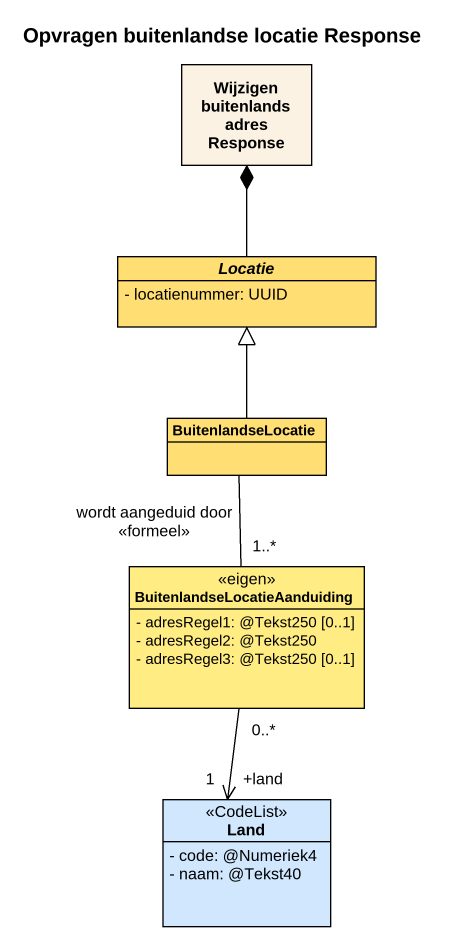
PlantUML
@startuml
title Opvragen buitenlandse locatie Response
hide circle
hide empty members
skinparam classAttributeIconSize 0
class "Wijzigen buitenlands adres Response" as Wijzigen_buitenlands_adres
abstract class Locatie #FFDE73 {
  - locatienummer: UUID
}
class BuitenlandseLocatie #FFDE73
class "BuitenlandseLocatieAanduiding" as BuitenlandseLocatieAanduidin <<eigen>> #FFED83 {
  - adresRegel1: @Tekst250 [0..1]
  - adresRegel2: @Tekst250
  - adresRegel3: @Tekst250 [0..1]
}
class Land <<CodeList>> #D0E7FE {
  - code: @Numeriek4
  - naam: @Tekst40
}
Locatie -up-* Wijzigen_buitenlands_adres
BuitenlandseLocatie -up-|> Locatie
BuitenlandseLocatie -- "1..*" BuitenlandseLocatieAanduidin : wordt aangeduid door\n<<formeel>>
BuitenlandseLocatieAanduidin "0..*" --> "+land\n1" Land
@enduml
